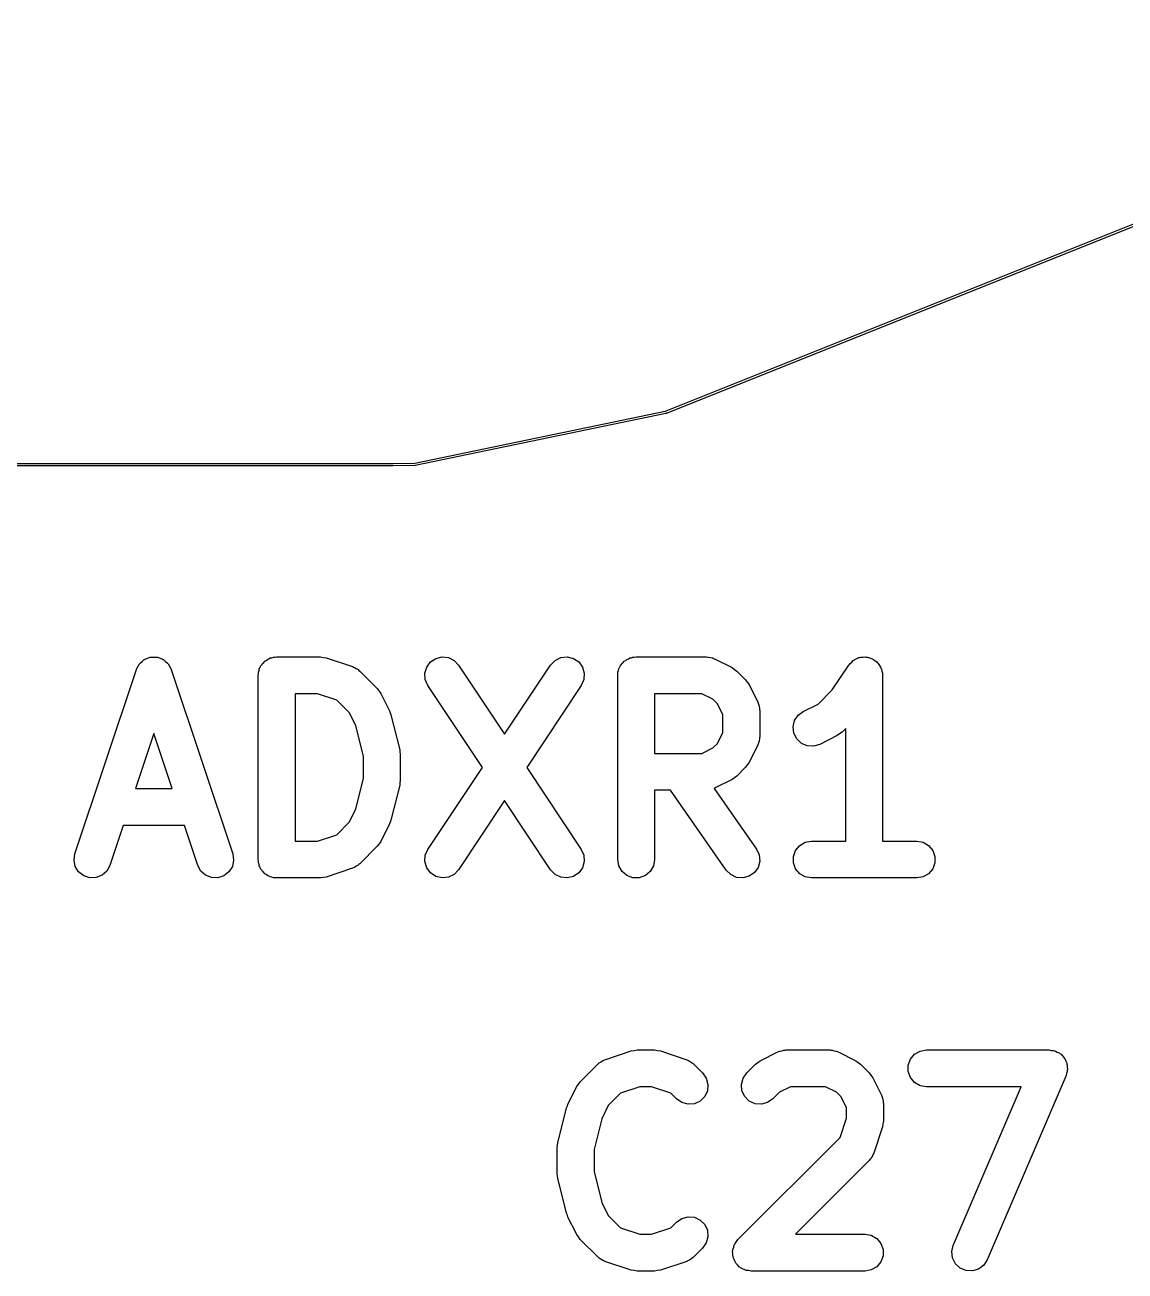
# Model space of a CAD drawing. Extents: x 69.6 to 139.6, y -158 to -61.
# Drawn here: x 94.51 to 98.99, y -99.31 to -94.24 of the extents above; entities that cross this region are included whole.
import ezdxf

# ---------------------------------------------------------------- set-up
doc = ezdxf.new("R2010")
doc.units = 0
doc.header["$MEASUREMENT"] = 0
doc.layers.add('BLACK', color=7, linetype='CONTINUOUS')

msp = doc.modelspace()

# ---------------------------------------------------------------- linework, layer by layer
at = {"layer": 'Black'}
for p, q in [((97.1228, -95.8128), (101.05, -94.242)), ((101.054, -94.2512), (97.1265, -95.8221)), ((96.099, -96.0257), (97.1188, -95.8145)), ((97.1188, -95.8145), (97.1205, -95.8145)), ((97.1205, -95.8145), (97.1207, -95.8145)), ((97.1207, -95.8145), (97.1213, -95.8137)), ((97.1213, -95.8137), (97.1228, -95.8128)), ((97.1208, -95.8243), (96.1005, -96.0356)), ((97.1224, -95.8237), (97.1208, -95.8243)), ((97.1237, -95.8225), (97.1224, -95.8237)), ((97.1238, -95.8223), (97.1237, -95.8225)), ((97.1248, -95.8225), (97.1238, -95.8223)), ((97.1265, -95.8221), (97.1248, -95.8225)), ((86.1726, -96.027), (96.0105, -96.027)), ((96.0105, -96.037), (86.1726, -96.037)), ((96.0105, -96.027), (96.099, -96.0257)), ((96.0106, -96.037), (96.0105, -96.037)), ((96.0105, -96.037), (96.0105, -96.037)), ((96.0996, -96.0357), (96.0106, -96.037)), ((96.1, -96.0356), (96.0996, -96.0357)), ((96.1005, -96.0356), (96.1, -96.0356)), ((94.9882, -96.8327), (94.9965, -96.8254)), ((94.9965, -96.8254), (94.9984, -96.8246)), ((94.9984, -96.8246), (95, -96.8233)), ((95, -96.8233), (95.0105, -96.8198)), ((95.0105, -96.8198), (95.0207, -96.8158)), ((95.0207, -96.8158), (95.0227, -96.8158)), ((95.0227, -96.8158), (95.0247, -96.8151)), ((95.0247, -96.8151), (95.0357, -96.8154)), ((95.0357, -96.8154), (95.0467, -96.8151)), ((95.0467, -96.8151), (95.0487, -96.8158)), ((95.0487, -96.8158), (95.0508, -96.8158)), ((95.0508, -96.8158), (95.061, -96.8199)), ((95.061, -96.8199), (95.0714, -96.8233)), ((95.0714, -96.8233), (95.073, -96.8246)), ((95.073, -96.8246), (95.075, -96.8254)), ((95.075, -96.8254), (95.0832, -96.8327)), ((95.4875, -96.8318), (95.4932, -96.8286)), ((95.4932, -96.8286), (95.4982, -96.8243)), ((95.4982, -96.8243), (95.5044, -96.8221)), ((95.5044, -96.8221), (95.5101, -96.8188)), ((95.5101, -96.8188), (95.5165, -96.8177)), ((95.5165, -96.8177), (95.5227, -96.8154)), ((95.5227, -96.8154), (95.5293, -96.8154)), ((95.5293, -96.8154), (95.5357, -96.8143)), ((95.5357, -96.8143), (95.7143, -96.8143)), ((95.7143, -96.8143), (95.7261, -96.8164)), ((95.7261, -96.8164), (95.738, -96.8181)), ((95.738, -96.8181), (95.8451, -96.8538)), ((96.1625, -96.8351), (96.1842, -96.8206)), ((96.1842, -96.8206), (96.2095, -96.8144)), ((96.2095, -96.8144), (96.2353, -96.8173)), ((96.2353, -96.8173), (96.2587, -96.8288)), ((96.2587, -96.8288), (96.2767, -96.8477)), ((96.6519, -96.8477), (96.6699, -96.8288)), ((96.6699, -96.8288), (96.6932, -96.8173)), ((96.6932, -96.8173), (96.7191, -96.8144)), ((96.7191, -96.8144), (96.7444, -96.8206)), ((96.7444, -96.8206), (96.7661, -96.8351)), ((96.9518, -96.8318), (96.9575, -96.8286)), ((96.9575, -96.8286), (96.9625, -96.8243)), ((96.9625, -96.8243), (96.9687, -96.8221)), ((96.9687, -96.8221), (96.9743, -96.8188)), ((96.9743, -96.8188), (96.9808, -96.8177)), ((96.9808, -96.8177), (96.987, -96.8154)), ((96.987, -96.8154), (96.9935, -96.8154)), ((96.9935, -96.8154), (97, -96.8143)), ((97, -96.8143), (97.2857, -96.8143)), ((97.2857, -96.8143), (97.29, -96.815)), ((97.29, -96.815), (97.2943, -96.8148)), ((97.2943, -96.8148), (97.3027, -96.8173)), ((97.3027, -96.8173), (97.3114, -96.8188)), ((97.3114, -96.8188), (97.3151, -96.821)), ((97.3151, -96.821), (97.3193, -96.8222)), ((97.3193, -96.8222), (97.3907, -96.8579)), ((97.878, -96.8353), (97.8842, -96.8288)), ((97.8842, -96.8288), (97.8879, -96.827)), ((97.8879, -96.827), (97.8911, -96.8243)), ((97.8911, -96.8243), (97.8995, -96.8213)), ((97.8995, -96.8213), (97.9075, -96.8173)), ((97.9075, -96.8173), (97.9116, -96.8168)), ((97.9116, -96.8168), (97.9155, -96.8154)), ((97.9155, -96.8154), (97.9245, -96.8154)), ((97.9245, -96.8154), (97.9334, -96.8144)), ((97.9334, -96.8144), (97.9374, -96.8154)), ((97.9374, -96.8154), (97.9416, -96.8154)), ((97.9416, -96.8154), (97.95, -96.8185)), ((97.95, -96.8185), (97.9587, -96.8206)), ((97.9587, -96.8206), (97.9622, -96.8229)), ((97.9622, -96.8229), (97.9661, -96.8243)), ((97.9661, -96.8243), (97.9729, -96.8301)), ((97.9729, -96.8301), (97.9804, -96.8351)), ((94.7146, -97.6156), (94.9646, -96.8656)), ((94.9646, -96.8656), (94.9655, -96.8637)), ((94.9655, -96.8637), (94.966, -96.8617)), ((94.966, -96.8617), (94.9717, -96.8523)), ((94.9717, -96.8523), (94.977, -96.8427)), ((94.977, -96.8427), (94.9785, -96.8413)), ((94.9785, -96.8413), (94.9796, -96.8395)), ((94.9796, -96.8395), (94.9882, -96.8327)), ((95.0832, -96.8327), (95.0918, -96.8395)), ((95.0918, -96.8395), (95.0929, -96.8413)), ((95.0929, -96.8413), (95.0945, -96.8427)), ((95.0945, -96.8427), (95.0997, -96.8523)), ((95.0997, -96.8523), (95.1055, -96.8617)), ((95.1055, -96.8617), (95.1059, -96.8637)), ((95.1059, -96.8637), (95.1069, -96.8656)), ((95.1069, -96.8656), (95.3569, -97.6156)), ((95.4619, -96.8763), (95.4641, -96.8701)), ((95.4619, -96.8828), (95.4619, -96.8763)), ((95.4641, -96.8701), (95.4652, -96.8636)), ((95.4652, -96.8636), (95.4685, -96.858)), ((95.4685, -96.858), (95.4708, -96.8518)), ((95.4708, -96.8518), (95.475, -96.8468)), ((95.475, -96.8468), (95.4783, -96.8411)), ((95.4783, -96.8411), (95.4833, -96.8369)), ((95.4833, -96.8369), (95.4875, -96.8318)), ((95.8451, -96.8538), (95.8489, -96.8559)), ((95.8489, -96.8559), (95.8531, -96.857)), ((95.8531, -96.857), (95.8603, -96.8621)), ((95.8603, -96.8621), (95.8681, -96.8663)), ((95.8681, -96.8663), (95.8709, -96.8695)), ((95.8709, -96.8695), (95.8745, -96.872)), ((95.8745, -96.872), (95.9459, -96.9434)), ((96.1397, -96.881), (96.1471, -96.856)), ((96.1471, -96.856), (96.1625, -96.8351)), ((96.2767, -96.8477), (96.4643, -97.1291)), ((96.4643, -97.1291), (96.6519, -96.8477)), ((96.7661, -96.8351), (96.7815, -96.856)), ((96.7815, -96.856), (96.7888, -96.881)), ((96.9261, -96.8763), (96.9284, -96.8701)), ((96.9261, -96.8828), (96.9261, -96.8763)), ((96.9284, -96.8701), (96.9295, -96.8636)), ((96.9295, -96.8636), (96.9328, -96.858)), ((96.9328, -96.858), (96.935, -96.8518)), ((96.935, -96.8518), (96.9393, -96.8468)), ((96.9393, -96.8468), (96.9425, -96.8411)), ((96.9425, -96.8411), (96.9476, -96.8369)), ((96.9476, -96.8369), (96.9518, -96.8318)), ((97.3907, -96.8579), (97.4003, -96.8651)), ((97.4003, -96.8651), (97.4102, -96.872)), ((97.4102, -96.872), (97.4459, -96.9077)), ((97.7989, -96.9486), (97.8662, -96.8477)), ((97.8662, -96.8477), (97.869, -96.8447)), ((97.869, -96.8447), (97.8711, -96.8411)), ((97.8711, -96.8411), (97.878, -96.8353)), ((97.9804, -96.8351), (97.9828, -96.8384)), ((97.9828, -96.8384), (97.986, -96.8411)), ((97.986, -96.8411), (97.9905, -96.8488)), ((97.9905, -96.8488), (97.9958, -96.856)), ((97.9958, -96.856), (97.997, -96.86)), ((97.997, -96.86), (97.999, -96.8636)), ((97.999, -96.8636), (98.0006, -96.8725)), ((98.0006, -96.8725), (98.0031, -96.881)), ((95.4607, -96.8893), (95.4619, -96.8828)), ((95.4607, -97.6393), (95.4607, -96.8893)), ((96.1414, -96.907), (96.1397, -96.881)), ((96.1519, -96.9309), (96.1414, -96.907)), ((96.3741, -97.2643), (96.1519, -96.9309)), ((96.7767, -96.9309), (96.5544, -97.2643)), ((96.7872, -96.907), (96.7767, -96.9309)), ((96.7888, -96.881), (96.7872, -96.907)), ((96.925, -96.8893), (96.9261, -96.8828)), ((96.925, -97.6393), (96.925, -96.8893)), ((97.4459, -96.9077), (97.4528, -96.9175)), ((97.4528, -96.9175), (97.4599, -96.9272)), ((97.4599, -96.9272), (97.4957, -96.9986)), ((98.0031, -96.881), (98.0028, -96.8852)), ((98.0028, -96.8852), (98.0036, -96.8893)), ((98.0036, -96.8893), (98.0036, -97.5643)), ((95.7021, -96.9643), (95.6107, -96.9643)), ((95.6107, -96.9643), (95.6107, -97.5643)), ((95.7809, -96.9906), (95.7021, -96.9643)), ((95.9459, -96.9434), (95.9528, -96.9532)), ((95.9528, -96.9532), (95.9599, -96.9629)), ((95.9599, -96.9629), (95.9957, -97.0343)), ((97.268, -96.9643), (97.075, -96.9643)), ((97.075, -96.9643), (97.075, -97.2071)), ((97.3127, -96.9866), (97.268, -96.9643)), ((97.7413, -97.0062), (97.7989, -96.9486)), ((95.8312, -97.0409), (95.7809, -96.9906)), ((97.3312, -97.0051), (97.3127, -96.9866)), ((97.3536, -97.0498), (97.3312, -97.0051)), ((97.4957, -96.9986), (97.4969, -97.0027)), ((97.4969, -97.0027), (97.499, -97.0065)), ((97.499, -97.0065), (97.5006, -97.0151)), ((97.5006, -97.0151), (97.5031, -97.0236)), ((97.5031, -97.0236), (97.5028, -97.0279)), ((97.5028, -97.0279), (97.5036, -97.0321)), ((97.5036, -97.0321), (97.5036, -97.1393)), ((97.6807, -97.0365), (97.7413, -97.0062)), ((95.8578, -97.094), (95.8312, -97.0409)), ((95.9957, -97.0343), (95.998, -97.0422)), ((95.998, -97.0422), (96.0013, -97.0497)), ((96.0013, -97.0497), (96.037, -97.1925)), ((97.3536, -97.1216), (97.3536, -97.0498)), ((97.6394, -97.0991), (97.6455, -97.0737)), ((97.6455, -97.0737), (97.6598, -97.052)), ((97.6598, -97.052), (97.6807, -97.0365)), ((95.0357, -97.1265), (94.9612, -97.35)), ((95.1102, -97.35), (95.0357, -97.1265)), ((95.8893, -97.2199), (95.8578, -97.094)), ((97.3312, -97.1663), (97.3536, -97.1216)), ((97.6424, -97.125), (97.6394, -97.0991)), ((97.654, -97.1483), (97.6424, -97.125)), ((97.8289, -97.1278), (97.8193, -97.1349)), ((97.8387, -97.1209), (97.8289, -97.1278)), ((97.8536, -97.1061), (97.8387, -97.1209)), ((97.8536, -97.5643), (97.8536, -97.1061)), ((97.268, -97.2071), (97.3127, -97.1848)), ((97.3127, -97.1848), (97.3312, -97.1663)), ((97.4957, -97.1728), (97.4599, -97.2443)), ((97.4969, -97.1687), (97.4957, -97.1728)), ((97.499, -97.1649), (97.4969, -97.1687)), ((97.5006, -97.1563), (97.499, -97.1649)), ((97.5031, -97.1479), (97.5006, -97.1563)), ((97.5036, -97.1393), (97.5028, -97.1435)), ((97.5028, -97.1435), (97.5031, -97.1479)), ((97.673, -97.1662), (97.654, -97.1483)), ((97.6969, -97.1765), (97.673, -97.1662)), ((97.7229, -97.1781), (97.6969, -97.1765)), ((97.7478, -97.1707), (97.7229, -97.1781)), ((97.8193, -97.1349), (97.7478, -97.1707)), ((95.8893, -97.3086), (95.8893, -97.2199)), ((96.037, -97.1925), (96.0377, -97.2017)), ((96.0377, -97.2017), (96.0393, -97.2107)), ((96.0393, -97.2107), (96.0393, -97.3179)), ((97.075, -97.2071), (97.268, -97.2071)), ((96.1519, -97.5977), (96.3741, -97.2643)), ((96.5544, -97.2643), (96.7767, -97.5977)), ((97.4459, -97.2637), (97.4102, -97.2995)), ((97.4528, -97.2539), (97.4459, -97.2637)), ((97.4599, -97.2443), (97.4528, -97.2539)), ((95.8578, -97.4345), (95.8893, -97.3086)), ((96.037, -97.336), (96.0013, -97.4789)), ((96.0377, -97.3269), (96.037, -97.336)), ((96.0393, -97.3179), (96.0377, -97.3269)), ((97.3907, -97.3135), (97.3193, -97.3492)), ((97.4003, -97.3063), (97.3907, -97.3135)), ((97.4102, -97.2995), (97.4003, -97.3063)), ((94.9612, -97.35), (95.1102, -97.35)), ((97.1395, -97.3571), (97.075, -97.3571)), ((97.075, -97.3571), (97.075, -97.6393)), ((97.3671, -97.6823), (97.1395, -97.3571)), ((97.3193, -97.3492), (97.3175, -97.3498)), ((97.3175, -97.3498), (97.49, -97.5963)), ((95.8312, -97.4877), (95.8578, -97.4345)), ((96.4643, -97.3995), (96.2767, -97.6809)), ((96.6519, -97.6809), (96.4643, -97.3995)), ((95.7809, -97.538), (95.8312, -97.4877)), ((95.998, -97.4864), (95.9957, -97.4943)), ((96.0013, -97.4789), (95.998, -97.4864)), ((94.9112, -97.5), (94.8569, -97.663)), ((95.1602, -97.5), (94.9112, -97.5)), ((95.2146, -97.663), (95.1602, -97.5)), ((95.7021, -97.5643), (95.7809, -97.538)), ((95.9957, -97.4943), (95.9599, -97.5657)), ((95.6107, -97.5643), (95.7021, -97.5643)), ((95.9459, -97.5852), (95.8745, -97.6566)), ((95.9528, -97.5753), (95.9459, -97.5852)), ((95.9599, -97.5657), (95.9528, -97.5753)), ((97.6493, -97.6018), (97.6661, -97.5818)), ((97.6661, -97.5818), (97.6886, -97.5688)), ((97.6886, -97.5688), (97.7143, -97.5643)), ((97.7143, -97.5643), (97.8536, -97.5643)), ((98.0036, -97.5643), (98.1429, -97.5643)), ((98.1429, -97.5643), (98.1685, -97.5688)), ((98.1685, -97.5688), (98.1911, -97.5818)), ((98.1911, -97.5818), (98.2078, -97.6018)), ((94.7107, -97.6413), (94.7146, -97.6156)), ((94.716, -97.6669), (94.7107, -97.6413)), ((95.3607, -97.6413), (95.3555, -97.6669)), ((95.3569, -97.6156), (95.3607, -97.6413)), ((95.4619, -97.6457), (95.4607, -97.6393)), ((96.1397, -97.6475), (96.1414, -97.6215)), ((96.1414, -97.6215), (96.1519, -97.5977)), ((96.7767, -97.5977), (96.7872, -97.6215)), ((96.7872, -97.6215), (96.7888, -97.6475)), ((96.9295, -97.6649), (96.925, -97.6393)), ((97.075, -97.6393), (97.0705, -97.6649)), ((97.49, -97.5963), (97.501, -97.6199)), ((97.501, -97.6199), (97.5033, -97.6458)), ((97.6404, -97.6263), (97.6493, -97.6018)), ((97.6404, -97.6523), (97.6404, -97.6263)), ((98.2078, -97.6018), (98.2167, -97.6263)), ((98.2167, -97.6263), (98.2167, -97.6523)), ((94.7296, -97.689), (94.716, -97.6669)), ((94.75, -97.7052), (94.7296, -97.689)), ((94.8445, -97.6859), (94.825, -97.7032)), ((94.8569, -97.663), (94.8445, -97.6859)), ((95.227, -97.6859), (95.2146, -97.663)), ((95.2465, -97.7032), (95.227, -97.6859)), ((95.3418, -97.689), (95.3214, -97.7052)), ((95.3555, -97.6669), (95.3418, -97.689)), ((95.4619, -97.6523), (95.4619, -97.6457)), ((95.4641, -97.6585), (95.4619, -97.6523)), ((95.4652, -97.6649), (95.4641, -97.6585)), ((95.4685, -97.6706), (95.4652, -97.6649)), ((95.4708, -97.6768), (95.4685, -97.6706)), ((95.475, -97.6818), (95.4708, -97.6768)), ((95.4783, -97.6875), (95.475, -97.6818)), ((95.4833, -97.6917), (95.4783, -97.6875)), ((95.4875, -97.6967), (95.4833, -97.6917)), ((95.8451, -97.6747), (95.738, -97.7104)), ((95.849, -97.6727), (95.8451, -97.6747)), ((95.8531, -97.6715), (95.849, -97.6727)), ((95.8603, -97.6665), (95.8531, -97.6715)), ((95.8681, -97.6623), (95.8603, -97.6665)), ((95.8709, -97.6591), (95.8681, -97.6623)), ((95.8745, -97.6566), (95.8709, -97.6591)), ((96.1471, -97.6725), (96.1397, -97.6475)), ((96.1625, -97.6935), (96.1471, -97.6725)), ((96.2767, -97.6809), (96.2587, -97.6997)), ((96.6699, -97.6997), (96.6519, -97.6809)), ((96.7815, -97.6725), (96.7661, -97.6935)), ((96.7888, -97.6475), (96.7815, -97.6725)), ((96.9425, -97.6875), (96.9295, -97.6649)), ((96.9625, -97.7042), (96.9425, -97.6875)), ((97.0575, -97.6875), (97.0375, -97.7042)), ((97.0705, -97.6649), (97.0575, -97.6875)), ((97.3855, -97.7007), (97.3671, -97.6823)), ((97.4816, -97.6923), (97.4603, -97.7073)), ((97.4965, -97.671), (97.4816, -97.6923)), ((97.5033, -97.6458), (97.4965, -97.671)), ((97.6493, -97.6768), (97.6404, -97.6523)), ((97.6661, -97.6967), (97.6493, -97.6768)), ((98.2078, -97.6768), (98.1911, -97.6967)), ((98.2167, -97.6523), (98.2078, -97.6768)), ((94.7747, -97.7135), (94.75, -97.7052)), ((94.8008, -97.7128), (94.7747, -97.7135)), ((94.825, -97.7032), (94.8008, -97.7128)), ((95.2707, -97.7128), (95.2465, -97.7032)), ((95.2967, -97.7135), (95.2707, -97.7128)), ((95.3214, -97.7052), (95.2967, -97.7135)), ((95.4932, -97.7), (95.4875, -97.6967)), ((95.4982, -97.7042), (95.4932, -97.7)), ((95.5044, -97.7065), (95.4982, -97.7042)), ((95.5101, -97.7098), (95.5044, -97.7065)), ((95.5165, -97.7109), (95.5101, -97.7098)), ((95.5227, -97.7131), (95.5165, -97.7109)), ((95.5293, -97.7131), (95.5227, -97.7131)), ((95.5357, -97.7143), (95.5293, -97.7131)), ((95.7143, -97.7143), (95.5357, -97.7143)), ((95.7261, -97.7122), (95.7143, -97.7143)), ((95.738, -97.7104), (95.7261, -97.7122)), ((96.1842, -97.708), (96.1625, -97.6935)), ((96.2095, -97.7141), (96.1842, -97.708)), ((96.2353, -97.7113), (96.2095, -97.7141)), ((96.2587, -97.6997), (96.2353, -97.7113)), ((96.6932, -97.7113), (96.6699, -97.6997)), ((96.7191, -97.7141), (96.6932, -97.7113)), ((96.7444, -97.708), (96.7191, -97.7141)), ((96.7661, -97.6935), (96.7444, -97.708)), ((96.987, -97.7131), (96.9625, -97.7042)), ((97.013, -97.7131), (96.987, -97.7131)), ((97.0375, -97.7042), (97.013, -97.7131)), ((97.4092, -97.7117), (97.3855, -97.7007)), ((97.4351, -97.714), (97.4092, -97.7117)), ((97.4603, -97.7073), (97.4351, -97.714)), ((97.6886, -97.7098), (97.6661, -97.6967)), ((97.7143, -97.7143), (97.6886, -97.7098)), ((98.1429, -97.7143), (97.7143, -97.7143)), ((98.1685, -97.7098), (98.1429, -97.7143)), ((98.1911, -97.6967), (98.1685, -97.7098)), ((96.8727, -98.4538), (96.9799, -98.4181)), ((96.9799, -98.4181), (96.9917, -98.4164)), ((96.9917, -98.4164), (97.0036, -98.4143)), ((97.0036, -98.4143), (97.075, -98.4143)), ((97.075, -98.4143), (97.0868, -98.4164)), ((97.0868, -98.4164), (97.0987, -98.4181)), ((97.0987, -98.4181), (97.2059, -98.4538)), ((97.5057, -98.4579), (97.5772, -98.4222)), ((97.5772, -98.4222), (97.5813, -98.421)), ((97.5813, -98.421), (97.5851, -98.4188)), ((97.5851, -98.4188), (97.5937, -98.4173)), ((97.5937, -98.4173), (97.6021, -98.4148)), ((97.6021, -98.4148), (97.6065, -98.415)), ((97.6065, -98.415), (97.6107, -98.4143)), ((97.6107, -98.4143), (97.7893, -98.4143)), ((97.7893, -98.4143), (97.7935, -98.415)), ((97.7935, -98.415), (97.7979, -98.4148)), ((97.7979, -98.4148), (97.8063, -98.4173)), ((97.8063, -98.4173), (97.8149, -98.4188)), ((97.8149, -98.4188), (97.8187, -98.421)), ((97.8187, -98.421), (97.8228, -98.4222)), ((97.8228, -98.4222), (97.8943, -98.4579)), ((98.1083, -98.4763), (98.1172, -98.4518)), ((98.1172, -98.4518), (98.1339, -98.4318)), ((98.1339, -98.4318), (98.1565, -98.4188)), ((98.1565, -98.4188), (98.1821, -98.4143)), ((98.1821, -98.4143), (98.6821, -98.4143)), ((98.6821, -98.4143), (98.6906, -98.4158)), ((98.6906, -98.4158), (98.6993, -98.4163)), ((98.6993, -98.4163), (98.7034, -98.418)), ((98.7034, -98.418), (98.7078, -98.4188)), ((98.7078, -98.4188), (98.7153, -98.4231)), ((98.7153, -98.4231), (98.7232, -98.4265)), ((98.7232, -98.4265), (98.7265, -98.4296)), ((98.7265, -98.4296), (98.7304, -98.4318)), ((98.7304, -98.4318), (98.7359, -98.4384)), ((98.7359, -98.4384), (98.7422, -98.4444)), ((98.7422, -98.4444), (98.7442, -98.4484)), ((98.7442, -98.4484), (98.7471, -98.4518)), ((98.7471, -98.4518), (98.75, -98.4599)), ((96.772, -98.5434), (96.8434, -98.472)), ((96.8434, -98.472), (96.8469, -98.4695)), ((96.8469, -98.4695), (96.8498, -98.4663)), ((96.8498, -98.4663), (96.8575, -98.4621)), ((96.8575, -98.4621), (96.8647, -98.457)), ((96.8647, -98.457), (96.8689, -98.4559)), ((96.8689, -98.4559), (96.8727, -98.4538)), ((97.2059, -98.4538), (97.2097, -98.4559)), ((97.2097, -98.4559), (97.2138, -98.457)), ((97.2138, -98.457), (97.221, -98.4621)), ((97.221, -98.4621), (97.2288, -98.4663)), ((97.2288, -98.4663), (97.2316, -98.4695)), ((97.2316, -98.4695), (97.2352, -98.472)), ((97.2352, -98.472), (97.2709, -98.5077)), ((97.4505, -98.5077), (97.4863, -98.472)), ((97.4863, -98.472), (97.4961, -98.4651)), ((97.4961, -98.4651), (97.5057, -98.4579)), ((97.8943, -98.4579), (97.9039, -98.4651)), ((97.9039, -98.4651), (97.9137, -98.472)), ((97.9137, -98.472), (97.9495, -98.5077)), ((98.1083, -98.5023), (98.1083, -98.4763)), ((98.1172, -98.5268), (98.1083, -98.5023)), ((98.75, -98.4599), (98.7539, -98.4676)), ((98.756, -98.5023), (98.753, -98.5104)), ((98.7539, -98.4676), (98.7545, -98.472)), ((98.7545, -98.472), (98.756, -98.4763)), ((98.756, -98.4763), (98.756, -98.4849)), ((98.756, -98.4849), (98.757, -98.4935)), ((98.757, -98.4935), (98.756, -98.4978)), ((98.756, -98.4978), (98.756, -98.5023)), ((96.7579, -98.5629), (96.7651, -98.5533)), ((96.7651, -98.5533), (96.772, -98.5434)), ((97.2709, -98.5077), (97.2858, -98.529)), ((97.2858, -98.529), (97.2926, -98.5542)), ((97.2926, -98.5542), (97.2903, -98.5801)), ((97.4289, -98.5542), (97.4356, -98.529)), ((97.4311, -98.5801), (97.4289, -98.5542)), ((97.4356, -98.529), (97.4505, -98.5077)), ((97.9495, -98.5077), (97.9564, -98.5175)), ((97.9564, -98.5175), (97.9635, -98.5272)), ((97.9635, -98.5272), (97.9992, -98.5986)), ((98.1339, -98.5467), (98.1172, -98.5268)), ((98.1565, -98.5598), (98.1339, -98.5467)), ((98.7511, -98.5188), (98.4296, -99.2688)), ((98.753, -98.5104), (98.7511, -98.5188)), ((96.7222, -98.6343), (96.7579, -98.5629)), ((96.9369, -98.5906), (96.8866, -98.6409)), ((97.0157, -98.5643), (96.9369, -98.5906)), ((97.0628, -98.5643), (97.0157, -98.5643)), ((97.1416, -98.5906), (97.0628, -98.5643)), ((97.1648, -98.6137), (97.1416, -98.5906)), ((97.2793, -98.6037), (97.2609, -98.6222)), ((97.2903, -98.5801), (97.2793, -98.6037)), ((97.4421, -98.6037), (97.4311, -98.5801)), ((97.4606, -98.6222), (97.4421, -98.6037)), ((97.5837, -98.5866), (97.5566, -98.6137)), ((97.6284, -98.5643), (97.5837, -98.5866)), ((97.7716, -98.5643), (97.6284, -98.5643)), ((97.8163, -98.5866), (97.7716, -98.5643)), ((97.8348, -98.6051), (97.8163, -98.5866)), ((97.8571, -98.6498), (97.8348, -98.6051)), ((97.9992, -98.5986), (98.0005, -98.6027)), ((98.0005, -98.6027), (98.0026, -98.6065)), ((98.1821, -98.5643), (98.1565, -98.5598)), ((98.5684, -98.5643), (98.1821, -98.5643)), ((98.2918, -99.2097), (98.5684, -98.5643)), ((96.6808, -98.7925), (96.7165, -98.6497)), ((96.7165, -98.6497), (96.7199, -98.6422)), ((96.7199, -98.6422), (96.7222, -98.6343)), ((96.8866, -98.6409), (96.86, -98.694)), ((97.1862, -98.6287), (97.1648, -98.6137)), ((97.2113, -98.6354), (97.1862, -98.6287)), ((97.2373, -98.6332), (97.2113, -98.6354)), ((97.2609, -98.6222), (97.2373, -98.6332)), ((97.4842, -98.6332), (97.4606, -98.6222)), ((97.5101, -98.6354), (97.4842, -98.6332)), ((97.5353, -98.6287), (97.5101, -98.6354)), ((97.5566, -98.6137), (97.5353, -98.6287)), ((97.8571, -98.6914), (97.8571, -98.6498)), ((98.0026, -98.6065), (98.0041, -98.6151)), ((98.0041, -98.6151), (98.0067, -98.6236)), ((98.0067, -98.6236), (98.0064, -98.6279)), ((98.0064, -98.6279), (98.0071, -98.6321)), ((98.0071, -98.6321), (98.0071, -98.7036)), ((96.86, -98.694), (96.8286, -98.8199)), ((97.8309, -98.7702), (97.8571, -98.6914)), ((98.0071, -98.7036), (98.0051, -98.7154)), ((98.0033, -98.7273), (97.9676, -98.8344)), ((98.0051, -98.7154), (98.0033, -98.7273)), ((96.6786, -98.8107), (96.6802, -98.8017)), ((96.6802, -98.8017), (96.6808, -98.7925)), ((97.4148, -99.1863), (97.8309, -98.7702)), ((96.6786, -98.9179), (96.6786, -98.8107)), ((96.8286, -98.8199), (96.8286, -98.9086)), ((97.9552, -98.8573), (97.9519, -98.8602)), ((97.9594, -98.8496), (97.9552, -98.8573)), ((97.9644, -98.8424), (97.9594, -98.8496)), ((97.9655, -98.8382), (97.9644, -98.8424)), ((97.9676, -98.8344), (97.9655, -98.8382)), ((96.8286, -98.9086), (96.86, -99.0345)), ((97.9495, -98.8637), (97.6489, -99.1643)), ((97.9519, -98.8602), (97.9495, -98.8637)), ((96.6802, -98.9269), (96.6786, -98.9179)), ((96.6808, -98.936), (96.6802, -98.9269)), ((96.7165, -99.0789), (96.6808, -98.936)), ((96.86, -99.0345), (96.8866, -99.0877)), ((96.7199, -99.0864), (96.7165, -99.0789)), ((96.7222, -99.0943), (96.7199, -99.0864)), ((96.7579, -99.1657), (96.7222, -99.0943)), ((96.8866, -99.0877), (96.9369, -99.138)), ((97.1648, -99.1148), (97.1862, -99.0999)), ((97.1862, -99.0999), (97.2113, -99.0931)), ((97.2113, -99.0931), (97.2373, -99.0954)), ((97.2373, -99.0954), (97.2609, -99.1064)), ((97.2609, -99.1064), (97.2793, -99.1248)), ((96.9369, -99.138), (97.0157, -99.1643)), ((97.0628, -99.1643), (97.1416, -99.138)), ((97.1416, -99.138), (97.1648, -99.1148)), ((97.2793, -99.1248), (97.2903, -99.1484)), ((97.2903, -99.1484), (97.2926, -99.1744)), ((96.7651, -99.1753), (96.7579, -99.1657)), ((96.772, -99.1852), (96.7651, -99.1753)), ((96.8434, -99.2566), (96.772, -99.1852)), ((97.0157, -99.1643), (97.0628, -99.1643)), ((97.2858, -99.1996), (97.2709, -99.2209)), ((97.2926, -99.1744), (97.2858, -99.1996)), ((97.3973, -99.2171), (97.3999, -99.2076)), ((97.3999, -99.2076), (97.4018, -99.2049)), ((97.4018, -99.2049), (97.4029, -99.2018)), ((97.4029, -99.2018), (97.4092, -99.1943)), ((97.4092, -99.1943), (97.4148, -99.1863)), ((97.6489, -99.1643), (97.9321, -99.1643)), ((97.9321, -99.1643), (97.9578, -99.1688)), ((97.9578, -99.1688), (97.9804, -99.1818)), ((97.9804, -99.1818), (97.9971, -99.2018)), ((97.9971, -99.2018), (98.006, -99.2263)), ((98.2858, -99.2351), (98.2918, -99.2097)), ((96.8469, -99.2591), (96.8434, -99.2566)), ((96.8498, -99.2623), (96.8469, -99.2591)), ((96.8575, -99.2665), (96.8498, -99.2623)), ((97.2288, -99.2623), (97.221, -99.2665)), ((97.2316, -99.2591), (97.2288, -99.2623)), ((97.2352, -99.2566), (97.2316, -99.2591)), ((97.2709, -99.2209), (97.2352, -99.2566)), ((97.3931, -99.2327), (97.394, -99.2296)), ((97.394, -99.2425), (97.3931, -99.2327)), ((97.394, -99.2263), (97.3973, -99.2171)), ((97.394, -99.2296), (97.394, -99.2263)), ((97.394, -99.2523), (97.394, -99.2425)), ((97.3951, -99.2554), (97.394, -99.2523)), ((97.3954, -99.2587), (97.3951, -99.2554)), ((97.3996, -99.2676), (97.3954, -99.2587)), ((98.006, -99.2523), (97.9971, -99.2768)), ((98.006, -99.2263), (98.006, -99.2523)), ((98.2889, -99.261), (98.2858, -99.2351)), ((98.3007, -99.2842), (98.2889, -99.261)), ((96.8647, -99.2715), (96.8575, -99.2665)), ((96.8689, -99.2727), (96.8647, -99.2715)), ((96.8727, -99.2747), (96.8689, -99.2727)), ((96.9799, -99.3104), (96.8727, -99.2747)), ((96.9917, -99.3122), (96.9799, -99.3104)), ((97.0036, -99.3143), (96.9917, -99.3122)), ((97.075, -99.3143), (97.0036, -99.3143)), ((97.0868, -99.3122), (97.075, -99.3143)), ((97.0987, -99.3104), (97.0868, -99.3122)), ((97.2059, -99.2747), (97.0987, -99.3104)), ((97.2097, -99.2727), (97.2059, -99.2747)), ((97.2138, -99.2715), (97.2097, -99.2727)), ((97.221, -99.2665), (97.2138, -99.2715)), ((97.4029, -99.2768), (97.3996, -99.2676)), ((97.405, -99.2793), (97.4029, -99.2768)), ((97.4064, -99.2823), (97.405, -99.2793)), ((97.4134, -99.2892), (97.4064, -99.2823)), ((97.4196, -99.2967), (97.4134, -99.2892)), ((97.4225, -99.2984), (97.4196, -99.2967)), ((97.4248, -99.3007), (97.4225, -99.2984)), ((97.4337, -99.3049), (97.4248, -99.3007)), ((97.4422, -99.3098), (97.4337, -99.3049)), ((97.4455, -99.3103), (97.4422, -99.3098)), ((97.4484, -99.3117), (97.4455, -99.3103)), ((97.4582, -99.3126), (97.4484, -99.3117)), ((97.4679, -99.3143), (97.4582, -99.3126)), ((97.9321, -99.3143), (97.4679, -99.3143)), ((97.9578, -99.3098), (97.9321, -99.3143)), ((97.9804, -99.2967), (97.9578, -99.3098)), ((97.9971, -99.2768), (97.9804, -99.2967)), ((98.3196, -99.302), (98.3007, -99.2842)), ((98.3436, -99.3123), (98.3196, -99.302)), ((98.3696, -99.3138), (98.3436, -99.3123)), ((98.3945, -99.3062), (98.3696, -99.3138)), ((98.4154, -99.2906), (98.3945, -99.3062)), ((98.4296, -99.2688), (98.4154, -99.2906))]:
    msp.add_line(p, q, dxfattribs=at)

doc.saveas('drawing.dxf')
